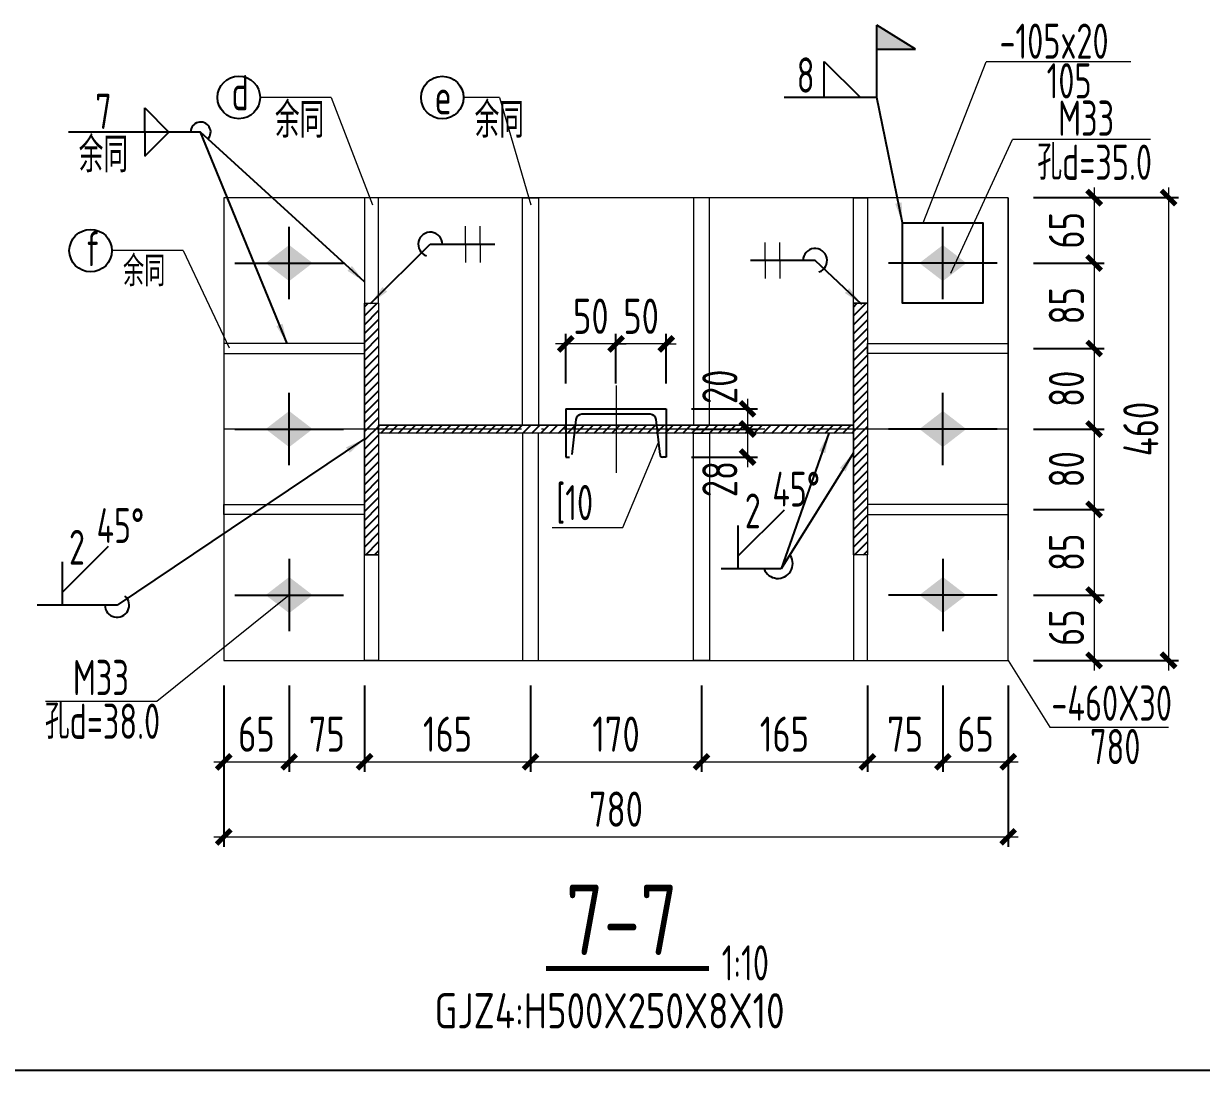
# Model space of a CAD drawing. Extents: x -2746917 to -971774, y -3334247 to -3250358.
# Drawn here: x -1006828 to -995116, y -3302103 to -3291697 of the extents above; entities that cross this region are included whole.
import ezdxf
from ezdxf.enums import TextEntityAlignment as Align

# ---------------------------------------------------------------- set-up
doc = ezdxf.new("R2010")
doc.units = 0
doc.header["$LTSCALE"] = 1000
doc.header["$MEASUREMENT"] = 0
doc.header["$PDMODE"] = 35
doc.linetypes.add('4', pattern=[5, 1.5, -1, 1.5, -1])
doc.linetypes.add('DOTE', pattern=[2.42, 2, -0.2, 0.02, -0.2])
doc.layers.get('0').update_dxf_attribs({"linetype": 'CONTINUOUS'})
doc.layers.get('Defpoints').update_dxf_attribs({"linetype": 'CONTINUOUS'})
for name, color, linetype in [('10', 7, 'CONTINUOUS'), ('AXIS', 253, 'DOTE'), ('COLU', 7, 'CONTINUOUS'), ('DIM', 3, 'CONTINUOUS'), ('NUM', 7, 'CONTINUOUS'), ('TEXT', 7, 'CONTINUOUS'), ('WALL', 5, 'CONTINUOUS'), ('WELD', 7, 'CONTINUOUS'), ('钢板标注', 253, 'CONTINUOUS')]:
    doc.layers.add(name, color=color, linetype=linetype)
doc.styles.add('TSSD_Dimension', font='tssdeng.shx', dxfattribs={"width": 0.75, "bigfont": 'Hztxt.shx'})
doc.styles.add('TSSD_Label', font='tssdeng.shx', dxfattribs={"width": 0.75, "bigfont": 'hztxt.shx'})
doc.styles.add('TSSD_Norm', font='tssdeng.shx', dxfattribs={"width": 0.75, "bigfont": 'hztxt.shx'})
doc.styles.add('TSSD_Rein', font='Tssdeng.shx', dxfattribs={"width": 0.75, "bigfont": 'hztxt.shx'})
doc.dimstyles.new('TSSD_10_100', dxfattribs={"dimtxt": 350, "dimasz": 100, "dimexe": 100, "dimexo": 250, "dimgap": 100, "dimtad": 1, "dimdec": 0, "dimlfac": 0.1, "dimzin": 0, "dimdsep": 46, "dimtxsty": 'TSSD_Dimension', "dimblk": 'ARCHTICK', "dimcen": 0, "dimdle": 100, "dimclrt": 7, "dimadec": 0, "dimazin": 0, "dimtfac": 1, "dimtdec": 0, "dimtix": 1, "dimtmove": 2, "dimatfit": 3, "dimldrblk": 'ARCHTICK', "dimfxl": 1, "dimtolj": 1, "dimtzin": 0, "dimlwd": 5, "dimarcsym": 0})
doc.dimstyles.new('TSSD_LEADER_STYLE_200.0', dxfattribs={"dimtxt": 700, "dimasz": 200, "dimexe": 200, "dimexo": 500, "dimgap": 0.09, "dimtad": 0, "dimtih": 1, "dimtoh": 1, "dimdec": 4, "dimzin": 0, "dimdsep": 46, "dimtxsty": 'Standard', "dimcen": 0.09, "dimdle": 200, "dimclrt": 7, "dimadec": 0, "dimazin": 0, "dimtfac": 1, "dimtdec": 4, "dimtofl": 0, "dimtmove": 0, "dimatfit": 3, "dimfxl": 1, "dimtolj": 1, "dimtzin": 0, "dimarcsym": 0})

# ---------------------------------------------------------------- blocks, each defined once
blk = doc.blocks.new('_WELD006')
at = {"color": 0, "linetype": 'ByBlock', "lineweight": 5}
for p, q in [((0, 0), (0, 0.5)), ((0.4, 0), (0.4, 0.5))]:
    blk.add_line(p, q, dxfattribs=at)
blk = doc.blocks.new('_WELD001')
at = {"linetype": 'ByBlock'}
h = blk.add_hatch(color=0, dxfattribs=at)
h.paths.add_polyline_path([(0.8, 1), (0, 1.5), (0, 1)])
edge = h.paths.add_edge_path()
edge.add_line((0, 0), (0, 1.5))
at = {"color": 0, "linetype": 'ByBlock'}
for p, q in [((0, 0), (0, 1.5)), ((0.8, 1), (0, 1.5)), ((0, 1), (0.8, 1))]:
    blk.add_line(p, q, dxfattribs=at)
blk = doc.blocks.new('_WELD004')
at = {"color": 0, "linetype": 'ByBlock'}
for p, q in [((0, 1), (1, 0)), ((0, 0), (0, 1))]:
    blk.add_line(p, q, dxfattribs=at)
blk = doc.blocks.new('A$C5C7C78FF')
at = {"layer": '10', "color": 0}
blk.add_solid([(27.2, -141.2, -192), (-72.8, -11.2, -192), (127.2, -11.2, -192), (27.2, 118.8, -192)], dxfattribs=at)
at = {"layer": 'AXIS', "color": 0, "linetype": 'ByBlock'}
for p, q in [((27.2, -311.2, -192), (27.2, 288.8, -192)), ((227.2, -11.2, -192), (-172.8, -11.2, -192))]:
    blk.add_line(p, q, dxfattribs=at)
blk = doc.blocks.new('_ArchTick')
at = {"color": 0, "const_width": 0.5}
blk.add_lwpolyline([(-0.71, -0.71), (0.71, 0.71)], dxfattribs=at)
blk = doc.blocks.new('*D797')
at = {"layer": 'Defpoints', "color": 0, "ltscale": 1.5}
for p in [(-1004837, -3298027), (-1004187, -3298027), (-1004187, -3299035)]:
    blk.add_point(p, dxfattribs=at)
at = {"layer": 'DIM', "color": 0, "lineweight": -2, "ltscale": 1.5}
for p, q in [((-1004837, -3298277), (-1004837, -3299135)), ((-1004187, -3298277), (-1004187, -3299135))]:
    blk.add_line(p, q, dxfattribs=at)
at = {"layer": 'DIM', "color": 0, "lineweight": 5, "ltscale": 1.5}
blk.add_line((-1004937, -3299035), (-1004087, -3299035), dxfattribs=at)
at = {"layer": 'DIM', "color": 0, "lineweight": 5, "ltscale": 1.5, "xscale": 100, "yscale": 100, "zscale": 100, "rotation": 180}
blk.add_blockref('_ArchTick', (-1004837, -3299035), dxfattribs=at)
at = {"layer": 'DIM', "color": 0, "lineweight": 5, "ltscale": 1.5, "xscale": 100, "yscale": 100, "zscale": 100}
blk.add_blockref('_ArchTick', (-1004187, -3299035), dxfattribs=at)
at = {"layer": 'DIM', "color": 7, "lineweight": 5, "ltscale": 1.5, "insert": (-1004512, -3298760), "char_height": 350, "attachment_point": 5, "style": 'TSSD_Dimension'}
blk.add_mtext('\\A1;65', dxfattribs=at)
blk = doc.blocks.new('*D798')
at = {"layer": 'Defpoints', "color": 0, "ltscale": 1.5}
for p in [(-1004187, -3298027), (-1003437, -3298027), (-1003437, -3299035)]:
    blk.add_point(p, dxfattribs=at)
at = {"layer": 'DIM', "color": 0, "lineweight": -2, "ltscale": 1.5}
for p, q in [((-1004187, -3298277), (-1004187, -3299135)), ((-1003437, -3298277), (-1003437, -3299135))]:
    blk.add_line(p, q, dxfattribs=at)
at = {"layer": 'DIM', "color": 0, "lineweight": 5, "ltscale": 1.5}
blk.add_line((-1004287, -3299035), (-1003337, -3299035), dxfattribs=at)
at = {"layer": 'DIM', "color": 0, "lineweight": 5, "ltscale": 1.5, "xscale": 100, "yscale": 100, "zscale": 100, "rotation": 180}
blk.add_blockref('_ArchTick', (-1004187, -3299035), dxfattribs=at)
at = {"layer": 'DIM', "color": 0, "lineweight": 5, "ltscale": 1.5, "xscale": 100, "yscale": 100, "zscale": 100}
blk.add_blockref('_ArchTick', (-1003437, -3299035), dxfattribs=at)
at = {"layer": 'DIM', "color": 7, "lineweight": 5, "ltscale": 1.5, "insert": (-1003812, -3298760), "char_height": 350, "attachment_point": 5, "style": 'TSSD_Dimension'}
blk.add_mtext('\\A1;75', dxfattribs=at)
blk = doc.blocks.new('*D799')
at = {"layer": 'Defpoints', "color": 0, "ltscale": 1.5}
for p in [(-1003437, -3298027), (-1001787, -3298027), (-1001787, -3299035)]:
    blk.add_point(p, dxfattribs=at)
at = {"layer": 'DIM', "color": 0, "lineweight": -2, "ltscale": 1.5}
for p, q in [((-1003437, -3298277), (-1003437, -3299135)), ((-1001787, -3298277), (-1001787, -3299135))]:
    blk.add_line(p, q, dxfattribs=at)
at = {"layer": 'DIM', "color": 0, "lineweight": 5, "ltscale": 1.5}
blk.add_line((-1003537, -3299035), (-1001687, -3299035), dxfattribs=at)
at = {"layer": 'DIM', "color": 0, "lineweight": 5, "ltscale": 1.5, "xscale": 100, "yscale": 100, "zscale": 100, "rotation": 180}
blk.add_blockref('_ArchTick', (-1003437, -3299035), dxfattribs=at)
at = {"layer": 'DIM', "color": 0, "lineweight": 5, "ltscale": 1.5, "xscale": 100, "yscale": 100, "zscale": 100}
blk.add_blockref('_ArchTick', (-1001787, -3299035), dxfattribs=at)
at = {"layer": 'DIM', "color": 7, "lineweight": 5, "ltscale": 1.5, "insert": (-1002612, -3298760), "char_height": 350, "attachment_point": 5, "style": 'TSSD_Dimension'}
blk.add_mtext('\\A1;165', dxfattribs=at)
blk = doc.blocks.new('*D800')
at = {"layer": 'Defpoints', "color": 0, "ltscale": 1.5}
for p in [(-1001787, -3298027), (-1000087, -3298027), (-1000087, -3299035)]:
    blk.add_point(p, dxfattribs=at)
at = {"layer": 'DIM', "color": 0, "lineweight": -2, "ltscale": 1.5}
for p, q in [((-1001787, -3298277), (-1001787, -3299135)), ((-1000087, -3298277), (-1000087, -3299135))]:
    blk.add_line(p, q, dxfattribs=at)
at = {"layer": 'DIM', "color": 0, "lineweight": 5, "ltscale": 1.5}
blk.add_line((-1001887, -3299035), (-999987, -3299035), dxfattribs=at)
at = {"layer": 'DIM', "color": 0, "lineweight": 5, "ltscale": 1.5, "xscale": 100, "yscale": 100, "zscale": 100, "rotation": 180}
blk.add_blockref('_ArchTick', (-1001787, -3299035), dxfattribs=at)
at = {"layer": 'DIM', "color": 0, "lineweight": 5, "ltscale": 1.5, "xscale": 100, "yscale": 100, "zscale": 100}
blk.add_blockref('_ArchTick', (-1000087, -3299035), dxfattribs=at)
at = {"layer": 'DIM', "color": 7, "lineweight": 5, "ltscale": 1.5, "insert": (-1000937, -3298760), "char_height": 350, "attachment_point": 5, "style": 'TSSD_Dimension'}
blk.add_mtext('\\A1;170', dxfattribs=at)
blk = doc.blocks.new('*D801')
at = {"layer": 'Defpoints', "color": 0, "ltscale": 1.5}
for p in [(-1000087, -3298027), (-998437, -3298027), (-998437, -3299035)]:
    blk.add_point(p, dxfattribs=at)
at = {"layer": 'DIM', "color": 0, "lineweight": -2, "ltscale": 1.5}
for p, q in [((-1000087, -3298277), (-1000087, -3299135)), ((-998437, -3298277), (-998437, -3299135))]:
    blk.add_line(p, q, dxfattribs=at)
at = {"layer": 'DIM', "color": 0, "lineweight": 5, "ltscale": 1.5}
blk.add_line((-1000187, -3299035), (-998337, -3299035), dxfattribs=at)
at = {"layer": 'DIM', "color": 0, "lineweight": 5, "ltscale": 1.5, "xscale": 100, "yscale": 100, "zscale": 100, "rotation": 180}
blk.add_blockref('_ArchTick', (-1000087, -3299035), dxfattribs=at)
at = {"layer": 'DIM', "color": 0, "lineweight": 5, "ltscale": 1.5, "xscale": 100, "yscale": 100, "zscale": 100}
blk.add_blockref('_ArchTick', (-998437, -3299035), dxfattribs=at)
at = {"layer": 'DIM', "color": 7, "lineweight": 5, "ltscale": 1.5, "insert": (-999262, -3298760), "char_height": 350, "attachment_point": 5, "style": 'TSSD_Dimension'}
blk.add_mtext('\\A1;165', dxfattribs=at)
blk = doc.blocks.new('*D802')
at = {"layer": 'Defpoints', "color": 0, "ltscale": 1.5}
for p in [(-998437, -3298027), (-997687, -3298027), (-997687, -3299035)]:
    blk.add_point(p, dxfattribs=at)
at = {"layer": 'DIM', "color": 0, "lineweight": -2, "ltscale": 1.5}
for p, q in [((-998437, -3298277), (-998437, -3299135)), ((-997687, -3298277), (-997687, -3299135))]:
    blk.add_line(p, q, dxfattribs=at)
at = {"layer": 'DIM', "color": 0, "lineweight": 5, "ltscale": 1.5}
blk.add_line((-998537, -3299035), (-997587, -3299035), dxfattribs=at)
at = {"layer": 'DIM', "color": 0, "lineweight": 5, "ltscale": 1.5, "xscale": 100, "yscale": 100, "zscale": 100, "rotation": 180}
blk.add_blockref('_ArchTick', (-998437, -3299035), dxfattribs=at)
at = {"layer": 'DIM', "color": 0, "lineweight": 5, "ltscale": 1.5, "xscale": 100, "yscale": 100, "zscale": 100}
blk.add_blockref('_ArchTick', (-997687, -3299035), dxfattribs=at)
at = {"layer": 'DIM', "color": 7, "lineweight": 5, "ltscale": 1.5, "insert": (-998062, -3298760), "char_height": 350, "attachment_point": 5, "style": 'TSSD_Dimension'}
blk.add_mtext('\\A1;75', dxfattribs=at)
blk = doc.blocks.new('*D803')
at = {"layer": 'Defpoints', "color": 0, "ltscale": 1.5}
for p in [(-997687, -3298027), (-997037, -3298027), (-997037, -3299035)]:
    blk.add_point(p, dxfattribs=at)
at = {"layer": 'DIM', "color": 0, "lineweight": -2, "ltscale": 1.5}
for p, q in [((-997687, -3298277), (-997687, -3299135)), ((-997037, -3298277), (-997037, -3299135))]:
    blk.add_line(p, q, dxfattribs=at)
at = {"layer": 'DIM', "color": 0, "lineweight": 5, "ltscale": 1.5}
blk.add_line((-997787, -3299035), (-996937, -3299035), dxfattribs=at)
at = {"layer": 'DIM', "color": 0, "lineweight": 5, "ltscale": 1.5, "xscale": 100, "yscale": 100, "zscale": 100, "rotation": 180}
blk.add_blockref('_ArchTick', (-997687, -3299035), dxfattribs=at)
at = {"layer": 'DIM', "color": 0, "lineweight": 5, "ltscale": 1.5, "xscale": 100, "yscale": 100, "zscale": 100}
blk.add_blockref('_ArchTick', (-997037, -3299035), dxfattribs=at)
at = {"layer": 'DIM', "color": 7, "lineweight": 5, "ltscale": 1.5, "insert": (-997362, -3298760), "char_height": 350, "attachment_point": 5, "style": 'TSSD_Dimension'}
blk.add_mtext('\\A1;65', dxfattribs=at)
blk = doc.blocks.new('*D804')
at = {"layer": 'Defpoints', "color": 0, "ltscale": 1.5}
for p in [(-1004837, -3298027), (-997037, -3298027), (-997037, -3299781)]:
    blk.add_point(p, dxfattribs=at)
at = {"layer": 'DIM', "color": 0, "lineweight": -2, "ltscale": 1.5}
for p, q in [((-1004837, -3298277), (-1004837, -3299881)), ((-997037, -3298277), (-997037, -3299881))]:
    blk.add_line(p, q, dxfattribs=at)
at = {"layer": 'DIM', "color": 0, "lineweight": 5, "ltscale": 1.5}
blk.add_line((-1004937, -3299781), (-996937, -3299781), dxfattribs=at)
at = {"layer": 'DIM', "color": 0, "lineweight": 5, "ltscale": 1.5, "xscale": 100, "yscale": 100, "zscale": 100, "rotation": 180}
blk.add_blockref('_ArchTick', (-1004837, -3299781), dxfattribs=at)
at = {"layer": 'DIM', "color": 0, "lineweight": 5, "ltscale": 1.5, "xscale": 100, "yscale": 100, "zscale": 100}
blk.add_blockref('_ArchTick', (-997037, -3299781), dxfattribs=at)
at = {"layer": 'DIM', "color": 7, "lineweight": 5, "ltscale": 1.5, "insert": (-1000937, -3299506), "char_height": 350, "attachment_point": 5, "style": 'TSSD_Dimension'}
blk.add_mtext('\\A1;780', dxfattribs=at)
blk = doc.blocks.new('*D805')
at = {"layer": 'Defpoints', "color": 0, "ltscale": 1.5}
for p in [(-997037, -3293427), (-997037, -3294077), (-996183, -3294077)]:
    blk.add_point(p, dxfattribs=at)
at = {"layer": 'DIM', "color": 0, "lineweight": 5, "ltscale": 1.5}
blk.add_line((-996183, -3293327), (-996183, -3294177), dxfattribs=at)
at = {"layer": 'DIM', "color": 0, "lineweight": -2, "ltscale": 1.5}
for p, q in [((-996787, -3293427), (-996083, -3293427)), ((-996787, -3294077), (-996083, -3294077))]:
    blk.add_line(p, q, dxfattribs=at)
at = {"layer": 'DIM', "color": 0, "lineweight": 5, "ltscale": 1.5, "xscale": 100, "yscale": 100, "zscale": 100}
for p, rotation in [((-996183, -3293427), 90), ((-996183, -3294077), 270)]:
    blk.add_blockref('_ArchTick', p, dxfattribs=dict(at, rotation=rotation))
at = {"layer": 'DIM', "color": 7, "lineweight": 5, "ltscale": 1.5, "insert": (-996458, -3293752), "char_height": 350, "attachment_point": 5, "rotation": 90, "style": 'TSSD_Dimension'}
blk.add_mtext('\\A1;65', dxfattribs=at)
blk = doc.blocks.new('*D806')
at = {"layer": 'Defpoints', "color": 0, "ltscale": 1.5}
for p in [(-997037, -3294077), (-997037, -3294927), (-996183, -3294927)]:
    blk.add_point(p, dxfattribs=at)
at = {"layer": 'DIM', "color": 0, "lineweight": 5, "ltscale": 1.5}
blk.add_line((-996183, -3293977), (-996183, -3295027), dxfattribs=at)
at = {"layer": 'DIM', "color": 0, "lineweight": -2, "ltscale": 1.5}
for p, q in [((-996787, -3294077), (-996083, -3294077)), ((-996787, -3294927), (-996083, -3294927))]:
    blk.add_line(p, q, dxfattribs=at)
at = {"layer": 'DIM', "color": 0, "lineweight": 5, "ltscale": 1.5, "xscale": 100, "yscale": 100, "zscale": 100}
for p, rotation in [((-996183, -3294077), 90), ((-996183, -3294927), 270)]:
    blk.add_blockref('_ArchTick', p, dxfattribs=dict(at, rotation=rotation))
at = {"layer": 'DIM', "color": 7, "lineweight": 5, "ltscale": 1.5, "insert": (-996458, -3294502), "char_height": 350, "attachment_point": 5, "rotation": 90, "style": 'TSSD_Dimension'}
blk.add_mtext('\\A1;85', dxfattribs=at)
blk = doc.blocks.new('*D807')
at = {"layer": 'Defpoints', "color": 0, "ltscale": 1.5}
for p in [(-997037, -3294927), (-997037, -3295727), (-996183, -3295727)]:
    blk.add_point(p, dxfattribs=at)
at = {"layer": 'DIM', "color": 0, "lineweight": 5, "ltscale": 1.5}
blk.add_line((-996183, -3294827), (-996183, -3295827), dxfattribs=at)
at = {"layer": 'DIM', "color": 0, "lineweight": -2, "ltscale": 1.5}
for p, q in [((-996787, -3294927), (-996083, -3294927)), ((-996787, -3295727), (-996083, -3295727))]:
    blk.add_line(p, q, dxfattribs=at)
at = {"layer": 'DIM', "color": 0, "lineweight": 5, "ltscale": 1.5, "xscale": 100, "yscale": 100, "zscale": 100}
for p, rotation in [((-996183, -3294927), 90), ((-996183, -3295727), 270)]:
    blk.add_blockref('_ArchTick', p, dxfattribs=dict(at, rotation=rotation))
at = {"layer": 'DIM', "color": 7, "lineweight": 5, "ltscale": 1.5, "insert": (-996458, -3295327), "char_height": 350, "attachment_point": 5, "rotation": 90, "style": 'TSSD_Dimension'}
blk.add_mtext('\\A1;80', dxfattribs=at)
blk = doc.blocks.new('*D808')
at = {"layer": 'Defpoints', "color": 0, "ltscale": 1.5}
for p in [(-997037, -3295727), (-997037, -3296527), (-996183, -3296527)]:
    blk.add_point(p, dxfattribs=at)
at = {"layer": 'DIM', "color": 0, "lineweight": 5, "ltscale": 1.5}
blk.add_line((-996183, -3295627), (-996183, -3296627), dxfattribs=at)
at = {"layer": 'DIM', "color": 0, "lineweight": -2, "ltscale": 1.5}
for p, q in [((-996787, -3295727), (-996083, -3295727)), ((-996787, -3296527), (-996083, -3296527))]:
    blk.add_line(p, q, dxfattribs=at)
at = {"layer": 'DIM', "color": 0, "lineweight": 5, "ltscale": 1.5, "xscale": 100, "yscale": 100, "zscale": 100}
for p, rotation in [((-996183, -3295727), 90), ((-996183, -3296527), 270)]:
    blk.add_blockref('_ArchTick', p, dxfattribs=dict(at, rotation=rotation))
at = {"layer": 'DIM', "color": 7, "lineweight": 5, "ltscale": 1.5, "insert": (-996458, -3296127), "char_height": 350, "attachment_point": 5, "rotation": 90, "style": 'TSSD_Dimension'}
blk.add_mtext('\\A1;80', dxfattribs=at)
blk = doc.blocks.new('*D809')
at = {"layer": 'Defpoints', "color": 0, "ltscale": 1.5}
for p in [(-997037, -3296527), (-997037, -3297377), (-996183, -3297377)]:
    blk.add_point(p, dxfattribs=at)
at = {"layer": 'DIM', "color": 0, "lineweight": -2, "ltscale": 1.5}
for p, q in [((-996787, -3296527), (-996083, -3296527)), ((-996787, -3297377), (-996083, -3297377))]:
    blk.add_line(p, q, dxfattribs=at)
at = {"layer": 'DIM', "color": 0, "lineweight": 5, "ltscale": 1.5}
blk.add_line((-996183, -3296427), (-996183, -3297477), dxfattribs=at)
at = {"layer": 'DIM', "color": 0, "lineweight": 5, "ltscale": 1.5, "xscale": 100, "yscale": 100, "zscale": 100}
for p, rotation in [((-996183, -3296527), 90), ((-996183, -3297377), 270)]:
    blk.add_blockref('_ArchTick', p, dxfattribs=dict(at, rotation=rotation))
at = {"layer": 'DIM', "color": 7, "lineweight": 5, "ltscale": 1.5, "insert": (-996458, -3296952), "char_height": 350, "attachment_point": 5, "rotation": 90, "style": 'TSSD_Dimension'}
blk.add_mtext('\\A1;85', dxfattribs=at)
blk = doc.blocks.new('*D810')
at = {"layer": 'Defpoints', "color": 0, "ltscale": 1.5}
for p in [(-997037, -3297377), (-997037, -3298027), (-996183, -3298027)]:
    blk.add_point(p, dxfattribs=at)
at = {"layer": 'DIM', "color": 0, "lineweight": 5, "ltscale": 1.5}
blk.add_line((-996183, -3297277), (-996183, -3298127), dxfattribs=at)
at = {"layer": 'DIM', "color": 0, "lineweight": -2, "ltscale": 1.5}
for p, q in [((-996787, -3297377), (-996083, -3297377)), ((-996787, -3298027), (-996083, -3298027))]:
    blk.add_line(p, q, dxfattribs=at)
at = {"layer": 'DIM', "color": 0, "lineweight": 5, "ltscale": 1.5, "xscale": 100, "yscale": 100, "zscale": 100}
for p, rotation in [((-996183, -3297377), 90), ((-996183, -3298027), 270)]:
    blk.add_blockref('_ArchTick', p, dxfattribs=dict(at, rotation=rotation))
at = {"layer": 'DIM', "color": 7, "lineweight": 5, "ltscale": 1.5, "insert": (-996458, -3297702), "char_height": 350, "attachment_point": 5, "rotation": 90, "style": 'TSSD_Dimension'}
blk.add_mtext('\\A1;65', dxfattribs=at)
blk = doc.blocks.new('*D811')
at = {"layer": 'Defpoints', "color": 0, "ltscale": 1.5}
for p in [(-997037, -3293427), (-997037, -3298027), (-995443, -3298027)]:
    blk.add_point(p, dxfattribs=at)
at = {"layer": 'DIM', "color": 0, "lineweight": 5, "ltscale": 1.5}
blk.add_line((-995443, -3293327), (-995443, -3298127), dxfattribs=at)
at = {"layer": 'DIM', "color": 0, "lineweight": -2, "ltscale": 1.5}
for p, q in [((-996787, -3293427), (-995343, -3293427)), ((-996787, -3298027), (-995343, -3298027))]:
    blk.add_line(p, q, dxfattribs=at)
at = {"layer": 'DIM', "color": 0, "lineweight": 5, "ltscale": 1.5, "xscale": 100, "yscale": 100, "zscale": 100}
for p, rotation in [((-995443, -3293427), 90), ((-995443, -3298027), 270)]:
    blk.add_blockref('_ArchTick', p, dxfattribs=dict(at, rotation=rotation))
at = {"layer": 'DIM', "color": 7, "lineweight": 5, "ltscale": 1.5, "insert": (-995718, -3295727), "char_height": 350, "attachment_point": 5, "rotation": 90, "style": 'TSSD_Dimension'}
blk.add_mtext('\\A1;460', dxfattribs=at)
blk = doc.blocks.new('_WELD008')
at = {"color": 0, "linetype": 'ByBlock'}
for p, q in [((0, 0.3), (1.061, 1.361)), ((0, 0), (0, 1))]:
    blk.add_line(p, q, dxfattribs=at)
for tag, p in [('C', (1.286, 1.416)), ('B', (0.288, 0.856)), ('A', (-0.303, -0.009))]:
    blk.add_attdef(tag, text='', height=0.8, dxfattribs=at).set_placement(p, align=Align.CENTER)
blk = doc.blocks.new('A$C0B9B409E')
at = {"layer": '钢板标注', "color": 1, "linetype": '4'}
for p, q in [((-178.8, -25.5), (-178.8, -265.5)), ((-178.8, -25.5), (321.2, -25.5)), ((241.5, -52), (-99.1, -52)), ((321.2, -25.5), (321.2, -265.5)), ((-128.2, -78.3), (-148.3, -252.3)), ((290.7, -252.3), (270.7, -78.3)), ((-178.8, -265.5), (-160.2, -265.5)), ((321.2, -265.5), (302.6, -265.5))]:
    blk.add_line(p, q, dxfattribs=at)
at = {"layer": '钢板标注'}
for centre, radius, start, end in [((-97.2, -83.3), 31.4, 93.40843, 170.88102), ((239.7, -83.3), 31.4, 9.11898, 86.59162), ((301.9, -254.1), 11.3, 170.52434, 273.76527)]:
    blk.add_arc(centre, radius, start, end, dxfattribs=at)
blk = doc.blocks.new('*D793')
at = {"layer": 'Defpoints', "color": 0, "ltscale": 1.5}
for p in [(-1000437, -3295526, 576), (-1000437, -3295727, 576), (-999629, -3295727)]:
    blk.add_point(p, dxfattribs=at)
at = {"layer": 'DIM', "color": 0, "lineweight": 5, "ltscale": 1.5}
blk.add_line((-999629, -3295426), (-999629, -3295827), dxfattribs=at)
at = {"layer": 'DIM', "color": 0, "lineweight": -2, "ltscale": 1.5}
for p, q in [((-1000187, -3295526), (-999529, -3295526)), ((-1000187, -3295727), (-999529, -3295727))]:
    blk.add_line(p, q, dxfattribs=at)
at = {"layer": 'DIM', "color": 0, "lineweight": 5, "ltscale": 1.5, "xscale": 100, "yscale": 100, "zscale": 100}
for p, rotation in [((-999629, -3295526), 90), ((-999629, -3295727), 270)]:
    blk.add_blockref('_ArchTick', p, dxfattribs=dict(at, rotation=rotation))
at = {"layer": 'DIM', "color": 7, "lineweight": 5, "ltscale": 1.5, "insert": (-999904, -3295308), "char_height": 350, "attachment_point": 5, "rotation": 90, "style": 'TSSD_Dimension'}
blk.add_mtext('\\A1;20', dxfattribs=at)
blk = doc.blocks.new('*D794')
at = {"layer": 'Defpoints', "color": 0, "ltscale": 1.5}
for p in [(-1000437, -3295727, 576), (-1000437, -3296006, 576), (-999629, -3296006)]:
    blk.add_point(p, dxfattribs=at)
at = {"layer": 'DIM', "color": 0, "lineweight": 5, "ltscale": 1.5}
blk.add_line((-999629, -3295627), (-999629, -3296106), dxfattribs=at)
at = {"layer": 'DIM', "color": 0, "lineweight": -2, "ltscale": 1.5}
for p, q in [((-1000187, -3295727), (-999529, -3295727)), ((-1000187, -3296006), (-999529, -3296006))]:
    blk.add_line(p, q, dxfattribs=at)
at = {"layer": 'DIM', "color": 0, "lineweight": 5, "ltscale": 1.5, "xscale": 100, "yscale": 100, "zscale": 100}
for p, rotation in [((-999629, -3295727), 90), ((-999629, -3296006), 270)]:
    blk.add_blockref('_ArchTick', p, dxfattribs=dict(at, rotation=rotation))
at = {"layer": 'DIM', "color": 7, "lineweight": 5, "ltscale": 1.5, "insert": (-999904, -3296225), "char_height": 350, "attachment_point": 5, "rotation": 90, "style": 'TSSD_Dimension'}
blk.add_mtext('\\A1;28', dxfattribs=at)
blk = doc.blocks.new('*D795')
at = {"layer": 'Defpoints', "color": 0, "ltscale": 1.5}
for p in [(-1000937, -3294881), (-1000937, -3295526, 576), (-1000437, -3295526, 576)]:
    blk.add_point(p, dxfattribs=at)
at = {"layer": 'DIM', "color": 0, "lineweight": 5, "ltscale": 1.5}
for p, q in [((-1000937, -3294881), (-1001037, -3294881)), ((-1000437, -3294881), (-1000937, -3294881)), ((-1000437, -3294881), (-1000337, -3294881))]:
    blk.add_line(p, q, dxfattribs=at)
at = {"layer": 'DIM', "color": 0, "lineweight": -2, "ltscale": 1.5}
for p, q in [((-1000937, -3295276), (-1000937, -3294781)), ((-1000437, -3295276), (-1000437, -3294781))]:
    blk.add_line(p, q, dxfattribs=at)
at = {"layer": 'DIM', "color": 0, "lineweight": 5, "ltscale": 1.5, "xscale": 100, "yscale": 100, "zscale": 100}
blk.add_blockref('_ArchTick', (-1000937, -3294881), dxfattribs=at)
at = {"layer": 'DIM', "color": 0, "lineweight": 5, "ltscale": 1.5, "xscale": 100, "yscale": 100, "zscale": 100, "rotation": 180}
blk.add_blockref('_ArchTick', (-1000437, -3294881), dxfattribs=at)
at = {"layer": 'DIM', "color": 7, "lineweight": 5, "ltscale": 1.5, "insert": (-1000687, -3294606), "char_height": 350, "attachment_point": 5, "style": 'TSSD_Dimension'}
blk.add_mtext('\\A1;50', dxfattribs=at)
blk = doc.blocks.new('*D796')
at = {"layer": 'Defpoints', "color": 0, "ltscale": 1.5}
for p in [(-1001437, -3294881), (-1001437, -3295526, 576), (-1000937, -3295526, 576)]:
    blk.add_point(p, dxfattribs=at)
at = {"layer": 'DIM', "color": 0, "lineweight": 5, "ltscale": 1.5}
for p, q in [((-1001437, -3294881), (-1001537, -3294881)), ((-1000937, -3294881), (-1001437, -3294881)), ((-1000937, -3294881), (-1000837, -3294881))]:
    blk.add_line(p, q, dxfattribs=at)
at = {"layer": 'DIM', "color": 0, "lineweight": -2, "ltscale": 1.5}
for p, q in [((-1001437, -3295276), (-1001437, -3294781)), ((-1000937, -3295276), (-1000937, -3294781))]:
    blk.add_line(p, q, dxfattribs=at)
at = {"layer": 'DIM', "color": 0, "lineweight": 5, "ltscale": 1.5, "xscale": 100, "yscale": 100, "zscale": 100}
blk.add_blockref('_ArchTick', (-1001437, -3294881), dxfattribs=at)
at = {"layer": 'DIM', "color": 0, "lineweight": 5, "ltscale": 1.5, "xscale": 100, "yscale": 100, "zscale": 100, "rotation": 180}
blk.add_blockref('_ArchTick', (-1000937, -3294881), dxfattribs=at)
at = {"layer": 'DIM', "color": 7, "lineweight": 5, "ltscale": 1.5, "insert": (-1001187, -3294606), "char_height": 350, "attachment_point": 5, "style": 'TSSD_Dimension'}
blk.add_mtext('\\A1;50', dxfattribs=at)

msp = doc.modelspace()

# ---------------------------------------------------------------- hatches: boundary and pattern name
at = {"ltscale": 1.5}
h = msp.add_hatch(dxfattribs=at)
h.set_pattern_fill('ANSI31', color=256, scale=500, style=0)
h.set_pattern_definition([(45, (44905.05, 115388.194), (-44.1941738, 44.1941738), [])])
h.paths.add_polyline_path([(-1003436.8, -3294477.49), (-1003296.8, -3294477.49), (-1003296.8, -3296977.49), (-1003436.8, -3296977.49)])
h.paths.add_polyline_path([(-1003296.8, -3295687.49), (-998576.8, -3295687.49), (-998576.8, -3295767.49), (-1003296.8, -3295767.49)])
h.paths.add_polyline_path([(-998576.8, -3294477.49), (-998436.8, -3294477.49), (-998436.8, -3296977.49), (-998576.8, -3296977.49)])

# ---------------------------------------------------------------- linework, layer by layer
msp.add_line((-1005897.98, -3297478.5), (-1006692.79, -3297478.5), dxfattribs=at)
for centre in [(-1004687.5, -3292430.61, -6604.85), (-1002664.08, -3292432.69, -6604.85), (-1006160.77, -3293954.04, -6604.85)]:
    msp.add_circle(centre, 211.68)
at = {"layer": 'AXIS', "linetype": 'DOTE', "lineweight": 5}
for p, q in [((-1000936.8, -3295293.89), (-1000936.8, -3296161.1)), ((-997036.8, -3295727.49), (-1004836.8, -3295727.49))]:
    msp.add_line(p, q, dxfattribs=at)
at = {"layer": 'COLU', "lineweight": 5, "ltscale": 1.5}
for p, q in [((-997881.83, -3293677.49, -14.65), (-997254.92, -3292078.43, 172.8)), ((-997606.35, -3294177.49), (-996994.76, -3292848.75)), ((-997036.8, -3293427.49), (-997036.8, -3297027.49)), ((-1003436.8, -3294477.49), (-1003436.8, -3296977.49)), ((-1003296.8, -3294477.49), (-1003296.8, -3296977.49)), ((-998576.8, -3294477.49), (-998576.8, -3296977.49)), ((-998436.8, -3294477.49), (-998436.8, -3296977.49)), ((-998576.8, -3295687.49), (-1003296.8, -3295687.49)), ((-998576.8, -3295767.49), (-1003296.8, -3295767.49))]:
    msp.add_line(p, q, dxfattribs=at)
at = {"layer": 'COLU', "linetype": 'ByBlock', "lineweight": 5}
for p, q in [((-995817.01, -3292078.43, 172.8), (-997254.92, -3292078.43, 172.8)), ((-1003767.46, -3292430.61, -6604.85), (-1004475.82, -3292430.61, -6604.85)), ((-1002094.05, -3292430.61, -6604.85), (-1002452.41, -3292430.61, -6604.85)), ((-1005240.73, -3293954.04, -6604.85), (-1005949.09, -3293954.04, -6604.85)), ((-997036.8, -3298027.49), (-996622.8, -3298690.59, 96)), ((-996622.8, -3298690.59, 96), (-995441.9, -3298690.59, 96))]:
    msp.add_line(p, q, dxfattribs=at)
at = {"layer": 'COLU', "lineweight": 5}
for p, q in [((-1003767.46, -3292430.61, -6604.85), (-1003356.9, -3293497.42, 144.7)), ((-1002094.05, -3292430.61, -6604.85), (-1001785.11, -3293497.42, 144.7)), ((-1005240.73, -3293954.04, -6604.85), (-1004781.79, -3294920.86, 144.7)), ((-1000867.62, -3296705.72, 384), (-1000518.32, -3295867.08)), ((-1001570.29, -3296705.72, 384), (-1000867.62, -3296705.72, 384)), ((-1004186.8, -3297377.49), (-1005503.82, -3298435.75, 144))]:
    msp.add_line(p, q, dxfattribs=at)
at = {"layer": 'COLU', "lineweight": 5, "ltscale": 1.5}
for points in [[(-1004836.8, -3298027.49), (-997036.8, -3298027.49), (-997036.8, -3293427.49), (-1004836.8, -3293427.49)], [(-1003436.8, -3294477.49), (-1003296.8, -3294477.49), (-1003296.8, -3293427.49), (-1003436.8, -3293427.49)], [(-998436.8, -3294477.49), (-998576.8, -3294477.49), (-998576.8, -3293427.49), (-998436.8, -3293427.49)], [(-1003436.8, -3294477.49), (-1003296.8, -3294477.49), (-1003296.8, -3296977.49), (-1003436.8, -3296977.49)], [(-998576.8, -3294477.49), (-998436.8, -3294477.49), (-998436.8, -3296977.49), (-998576.8, -3296977.49)], [(-1003296.8, -3295687.49), (-998576.8, -3295687.49), (-998576.8, -3295767.49), (-1003296.8, -3295767.49)], [(-1003436.8, -3296977.49), (-1003296.8, -3296977.49), (-1003296.8, -3298027.49), (-1003436.8, -3298027.49)], [(-998436.8, -3296977.49), (-998576.8, -3296977.49), (-998576.8, -3298027.49), (-998436.8, -3298027.49)]]:
    msp.add_lwpolyline(points, close=True, dxfattribs=at)
at = {"layer": 'COLU', "lineweight": 5}
for points in [[(-1001866.8, -3293427.49), (-1001706.8, -3293427.49), (-1001706.8, -3295687.49), (-1001866.8, -3295687.49)], [(-1000006.8, -3293427.49), (-1000166.8, -3293427.49), (-1000166.8, -3295687.49), (-1000006.8, -3295687.49)], [(-1003436.8, -3294877.49), (-1004836.8, -3294877.49), (-1004836.8, -3294977.49), (-1003436.8, -3294977.49)], [(-998436.8, -3294877.49), (-997036.8, -3294877.49), (-997036.8, -3294977.49), (-998436.8, -3294977.49)], [(-1001866.8, -3298027.49), (-1001706.8, -3298027.49), (-1001706.8, -3295767.49), (-1001866.8, -3295767.49)], [(-1000006.8, -3298027.49), (-1000166.8, -3298027.49), (-1000166.8, -3295767.49), (-1000006.8, -3295767.49)], [(-1003436.8, -3296577.49), (-1004836.8, -3296577.49), (-1004836.8, -3296477.49), (-1003436.8, -3296477.49)], [(-998436.8, -3296577.49), (-997036.8, -3296577.49), (-997036.8, -3296477.49), (-998436.8, -3296477.49)]]:
    msp.add_lwpolyline(points, close=True, dxfattribs=at)
at = {"layer": 'COLU'}
msp.add_lwpolyline([(-998088.42, -3293677.49), (-997288.42, -3293677.49), (-997288.42, -3294477.49), (-998088.42, -3294477.49)], close=True, dxfattribs=at)
at = {"layer": 'NUM', "const_width": 50}
msp.add_lwpolyline([(-1001632.41, -3301090.78), (-1000010.72, -3301090.78)], dxfattribs=at)
at = {"layer": 'TEXT', "lineweight": 5}
for p, q in [((-995620.8, -3292848.75, -48), (-996994.76, -3292848.75, -48)), ((-1005503.82, -3298435.75, 144), (-1006610.76, -3298435.75, 144))]:
    msp.add_line(p, q, dxfattribs=at)
at = {"layer": 'WALL', "color": 4}
msp.add_line((-983712.98, -3302102.8), (-1047490.38, -3302102.8), dxfattribs=at)
at = {"layer": 'WELD'}
for p, q in [((-998343.36, -3292432.39, -19.2), (-999265.79, -3292432.39, -19.2)), ((-1005066.97, -3292775.27), (-1006382.22, -3292775.27)), ((-1002782.98, -3293890.47, 576), (-1002142.44, -3293890.47, 576)), ((-998958.11, -3294052.23, -192), (-999598.65, -3294052.23, -192)), ((-999294.03, -3297116.62), (-999891.91, -3297116.62))]:
    msp.add_line(p, q, dxfattribs=at)
for centre, radius, start, end in [((-1005066.97, -3292775.27), 100, 316.439078, 180), ((-1002782.98, -3293890.47, 576), 120, 0, 250.91519), ((-998958.11, -3294052.23, -192), 120, 289.08481, 180), ((-999326.62, -3297065.18), 146.72, 200.52752, 32.607254), ((-1005897.98, -3297478.5), 120, 180, 49.349951)]:
    msp.add_arc(centre, radius, start, end, dxfattribs=at)

# ---------------------------------------------------------------- block references
at = {"layer": 'COLU', "linetype": 'ByBlock', "yscale": 1.797119999770075, "zscale": 1.797119999999381}
for p, xscale, rotation in [((-1004166.69, -3294028.57, 345.05), 1.797119999770075, 270), ((-997706.91, -3294028.57, 345.05), -1.797119999770075, 90), ((-1004166.69, -3295678.57, 345.05), 1.797119999770075, 270), ((-997706.91, -3295678.57, 345.05), -1.797119999770075, 90), ((-1004166.69, -3297426.42, 345.05), -1.797119999770075, 270), ((-997706.91, -3297426.42, 345.05), 1.797119999770075, 90)]:
    msp.add_blockref('A$C5C7C78FF', p, dxfattribs=dict(at, xscale=xscale, rotation=rotation))
at = {"layer": 'COLU', "linetype": 'ByBlock', "xscale": 2, "yscale": 2, "zscale": 2}
msp.add_blockref('A$C0B9B409E', (-1001079.24, -3295475.58, 576), dxfattribs=at)
at = {"layer": 'TEXT', "lineweight": 5}
ref = msp.add_blockref('_WELD008', (-1006440.69, -3297478.5), dxfattribs=dict(at, xscale=432, yscale=432, zscale=432))
ref.add_attrib('2', '2', dxfattribs={"layer": 'WELD', "height": 345.6, "style": 'TSSD_Label', "width": 0.7}).set_placement((-1006296.69, -3296902.5), align=Align.MIDDLE_CENTER)
ref.add_attrib('45%%d', '45%%d', dxfattribs={"layer": 'WELD', "height": 345.6, "style": 'TSSD_Label', "width": 0.7}).set_placement((-1005864.69, -3296686.5), align=Align.MIDDLE_CENTER)
at = {"layer": 'WELD'}
for name, p, xscale, yscale, zscale in [('_WELD001', (-998343.36, -3292432.39, -19.2), 480, 480, 480), ('_WELD004', (-998865.45, -3292432.39, -19.2), 360, 360, 360), ('_WELD004', (-1005621.6, -3292775.27), 240, 240, 240), ('_WELD006', (-1002287.72, -3293890.47, 576), -360, 360, 360), ('_WELD006', (-999453.37, -3294052.23, -192), 360, 360, 360)]:
    msp.add_blockref(name, p, dxfattribs=dict(at, xscale=xscale, yscale=yscale, zscale=zscale))
at = {"layer": 'WELD', "rotation": 180}
for name, p, xscale, yscale, zscale in [('_WELD004', (-1005621.6, -3292775.27), -240, 240, 240), ('_WELD006', (-1002287.72, -3293890.47, 576), 360, 360, 360), ('_WELD006', (-999453.37, -3294052.23, -192), -360, 360, 360)]:
    msp.add_blockref(name, p, dxfattribs=dict(at, xscale=xscale, yscale=yscale, zscale=zscale))
at = {"layer": 'WELD'}
ref = msp.add_blockref('_WELD008', (-999721.11, -3297116.62), dxfattribs=dict(at, xscale=432, yscale=432, zscale=432))
ref.add_attrib('2', '2', dxfattribs={"height": 345.6, "style": 'TSSD_Label', "width": 0.7}).set_placement((-999577.11, -3296540.62), align=Align.MIDDLE_CENTER)
ref.add_attrib('45%%d', '45%%d', dxfattribs={"height": 345.6, "style": 'TSSD_Label', "width": 0.7}).set_placement((-999145.11, -3296324.62), align=Align.MIDDLE_CENTER)

# ---------------------------------------------------------------- texts
at = {"layer": 'TEXT', "lineweight": 5, "style": 'TSSD_Rein', "width": 0.7}
for s, height, p in [('-105x20', 350, (-997124.01, -3292046.72, 172.8)), ('8', 350, (-999139.28, -3292383.76, -6604.85)), ('105', 350, (-996655.28, -3292440.74, 172.8)), ('d', 350, (-1004759.41, -3292558.87, -6556.85)), ('7', 350, (-1006115.1, -3292744.14)), ('e', 350, (-1002740.21, -3292598.66, -6556.85)), ('余同', 350, (-1004328.12, -3292830.66, -6604.85)), ('余同', 350, (-1002342.22, -3292830.66, -6604.85)), ('M33', 350, (-996540.51, -3292812.34, -48)), ('余同', 350, (-1006279, -3293174.21)), ('孔d=35.0', 350, (-996747.17, -3293250.11, -48)), ('f', 350, (-1006214.72, -3294109.44, -6556.85)), ('余同', 300, (-1005838.91, -3294307.2, -6604.85)), ('[10', 350, (-1001532.02, -3296633.6, 384)), ('M33', 350, (-1006336.7, -3298372.29, 144)), ('-460X30', 350, (-996608.31, -3298626.73, 96)), ('孔d=38.0', 350, (-1006615.16, -3298807.05, 144)), ('780', 350, (-996222.44, -3299058.7, 96)), ('1:10', 350, (-999886.11, -3301208.88, -910))]:
    msp.add_text(s, height=height, dxfattribs=at).set_placement(p)
at = {"layer": 'TEXT', "lineweight": 9, "style": 'TSSD_Label', "width": 0.8}
msp.add_text('7-7', height=700, dxfattribs=at).set_placement((-1001434.41, -3300955.25))
at = {"layer": 'TEXT', "color": 6, "style": 'TSSD_Norm', "width": 0.8}
msp.add_text('GJZ4:H500X250X8X10', height=350, dxfattribs=at).set_placement((-1002741.1, -3301684.63, 576))

# ---------------------------------------------------------------- dimensions: what is measured, and where the dimension line sits
at = {"layer": 'DIM', "lineweight": 5, "ltscale": 1.5}
for base, p1, p2, picture, middle in [((-996183.41, -3294077.49), (-997036.8, -3293427.49), (-997036.8, -3294077.49), '*D805', (-996458.41, -3293752.49)), ((-995442.66, -3298027.49), (-997036.8, -3293427.49), (-997036.8, -3298027.49), '*D811', (-995717.66, -3295727.49)), ((-996183.41, -3294927.49), (-997036.8, -3294077.49), (-997036.8, -3294927.49), '*D806', (-996458.41, -3294502.49)), ((-996183.41, -3295727.49), (-997036.8, -3294927.49), (-997036.8, -3295727.49), '*D807', (-996458.41, -3295327.49)), ((-996183.41, -3296527.49), (-997036.8, -3295727.49), (-997036.8, -3296527.49), '*D808', (-996458.41, -3296127.49)), ((-996183.41, -3297377.49), (-997036.8, -3296527.49), (-997036.8, -3297377.49), '*D809', (-996458.41, -3296952.49)), ((-996183.41, -3298027.49), (-997036.8, -3297377.49), (-997036.8, -3298027.49), '*D810', (-996458.41, -3297702.49))]:
    dim = msp.add_linear_dim(base=base, p1=p1, p2=p2, angle=90, dimstyle='TSSD_10_100', dxfattribs=at)
    dim.commit()
    dim.dimension.update_dxf_attribs({"geometry": picture, "text_midpoint": middle})
for base, p1, p2, picture, middle in [((-1001436.8, -3294881.21), (-1000936.8, -3295526.49, 576), (-1001436.8, -3295526.49, 576), '*D796', (-1001186.8, -3294606.21)), ((-1000936.8, -3294881.21), (-1000436.8, -3295526.49, 576), (-1000936.8, -3295526.49, 576), '*D795', (-1000686.8, -3294606.21)), ((-1004186.8, -3299034.89), (-1004836.8, -3298027.49), (-1004186.8, -3298027.49), '*D797', (-1004511.8, -3298759.89)), ((-997036.8, -3299780.82), (-1004836.8, -3298027.49), (-997036.8, -3298027.49), '*D804', (-1000936.8, -3299505.82)), ((-1003436.8, -3299034.89), (-1004186.8, -3298027.49), (-1003436.8, -3298027.49), '*D798', (-1003811.8, -3298759.89)), ((-1001786.8, -3299034.89), (-1003436.8, -3298027.49), (-1001786.8, -3298027.49), '*D799', (-1002611.8, -3298759.89)), ((-1000086.8, -3299034.89), (-1001786.8, -3298027.49), (-1000086.8, -3298027.49), '*D800', (-1000936.8, -3298759.89)), ((-998436.8, -3299034.89), (-1000086.8, -3298027.49), (-998436.8, -3298027.49), '*D801', (-999261.8, -3298759.89)), ((-997686.8, -3299034.89), (-998436.8, -3298027.49), (-997686.8, -3298027.49), '*D802', (-998061.8, -3298759.89)), ((-997036.8, -3299034.89), (-997686.8, -3298027.49), (-997036.8, -3298027.49), '*D803', (-997361.8, -3298759.89))]:
    dim = msp.add_linear_dim(base=base, p1=p1, p2=p2, dimstyle='TSSD_10_100', dxfattribs=at)
    dim.commit()
    dim.dimension.update_dxf_attribs({"geometry": picture, "text_midpoint": middle})
for base, p1, p2, picture, middle in [((-999628.96, -3295727.49), (-1000436.8, -3295526.49, 576), (-1000436.8, -3295727.49, 576), '*D793', (-999903.96, -3295308.19)), ((-999628.96, -3296006.49), (-1000436.8, -3295727.49, 576), (-1000436.8, -3296006.49, 576), '*D794', (-999903.96, -3296224.79))]:
    dim = msp.add_linear_dim(base=base, p1=p1, p2=p2, angle=90, dimstyle='TSSD_10_100', dxfattribs=at)
    dim.commit()
    dim.dimension.update_dxf_attribs({"geometry": picture, "text_midpoint": middle, "dimtype": 160})

# ---------------------------------------------------------------- leaders
at = {"layer": 'WELD'}
for points in [[(-998088.42, -3293677.49, -19.2), (-998343.36, -3292432.39, -19.2)], [(-1004206.97, -3294877.49), (-1005066.97, -3292775.27)], [(-1003436.8, -3294265.46), (-1005066.97, -3292775.27)], [(-1003378.11, -3294479.74, -768), (-1002782.98, -3293890.47, -768)], [(-998493.07, -3294488.05, -192), (-998958.11, -3294052.23, -192)], [(-1003436.8, -3295825.25), (-1005897.98, -3297478.5)], [(-998819.97, -3295767.49), (-999294.03, -3297116.62)], [(-998576.8, -3295962.09), (-999294.03, -3297116.62)]]:
    msp.add_leader(points, dimstyle='TSSD_LEADER_STYLE_200.0', dxfattribs=at)

doc.saveas('drawing.dxf')
